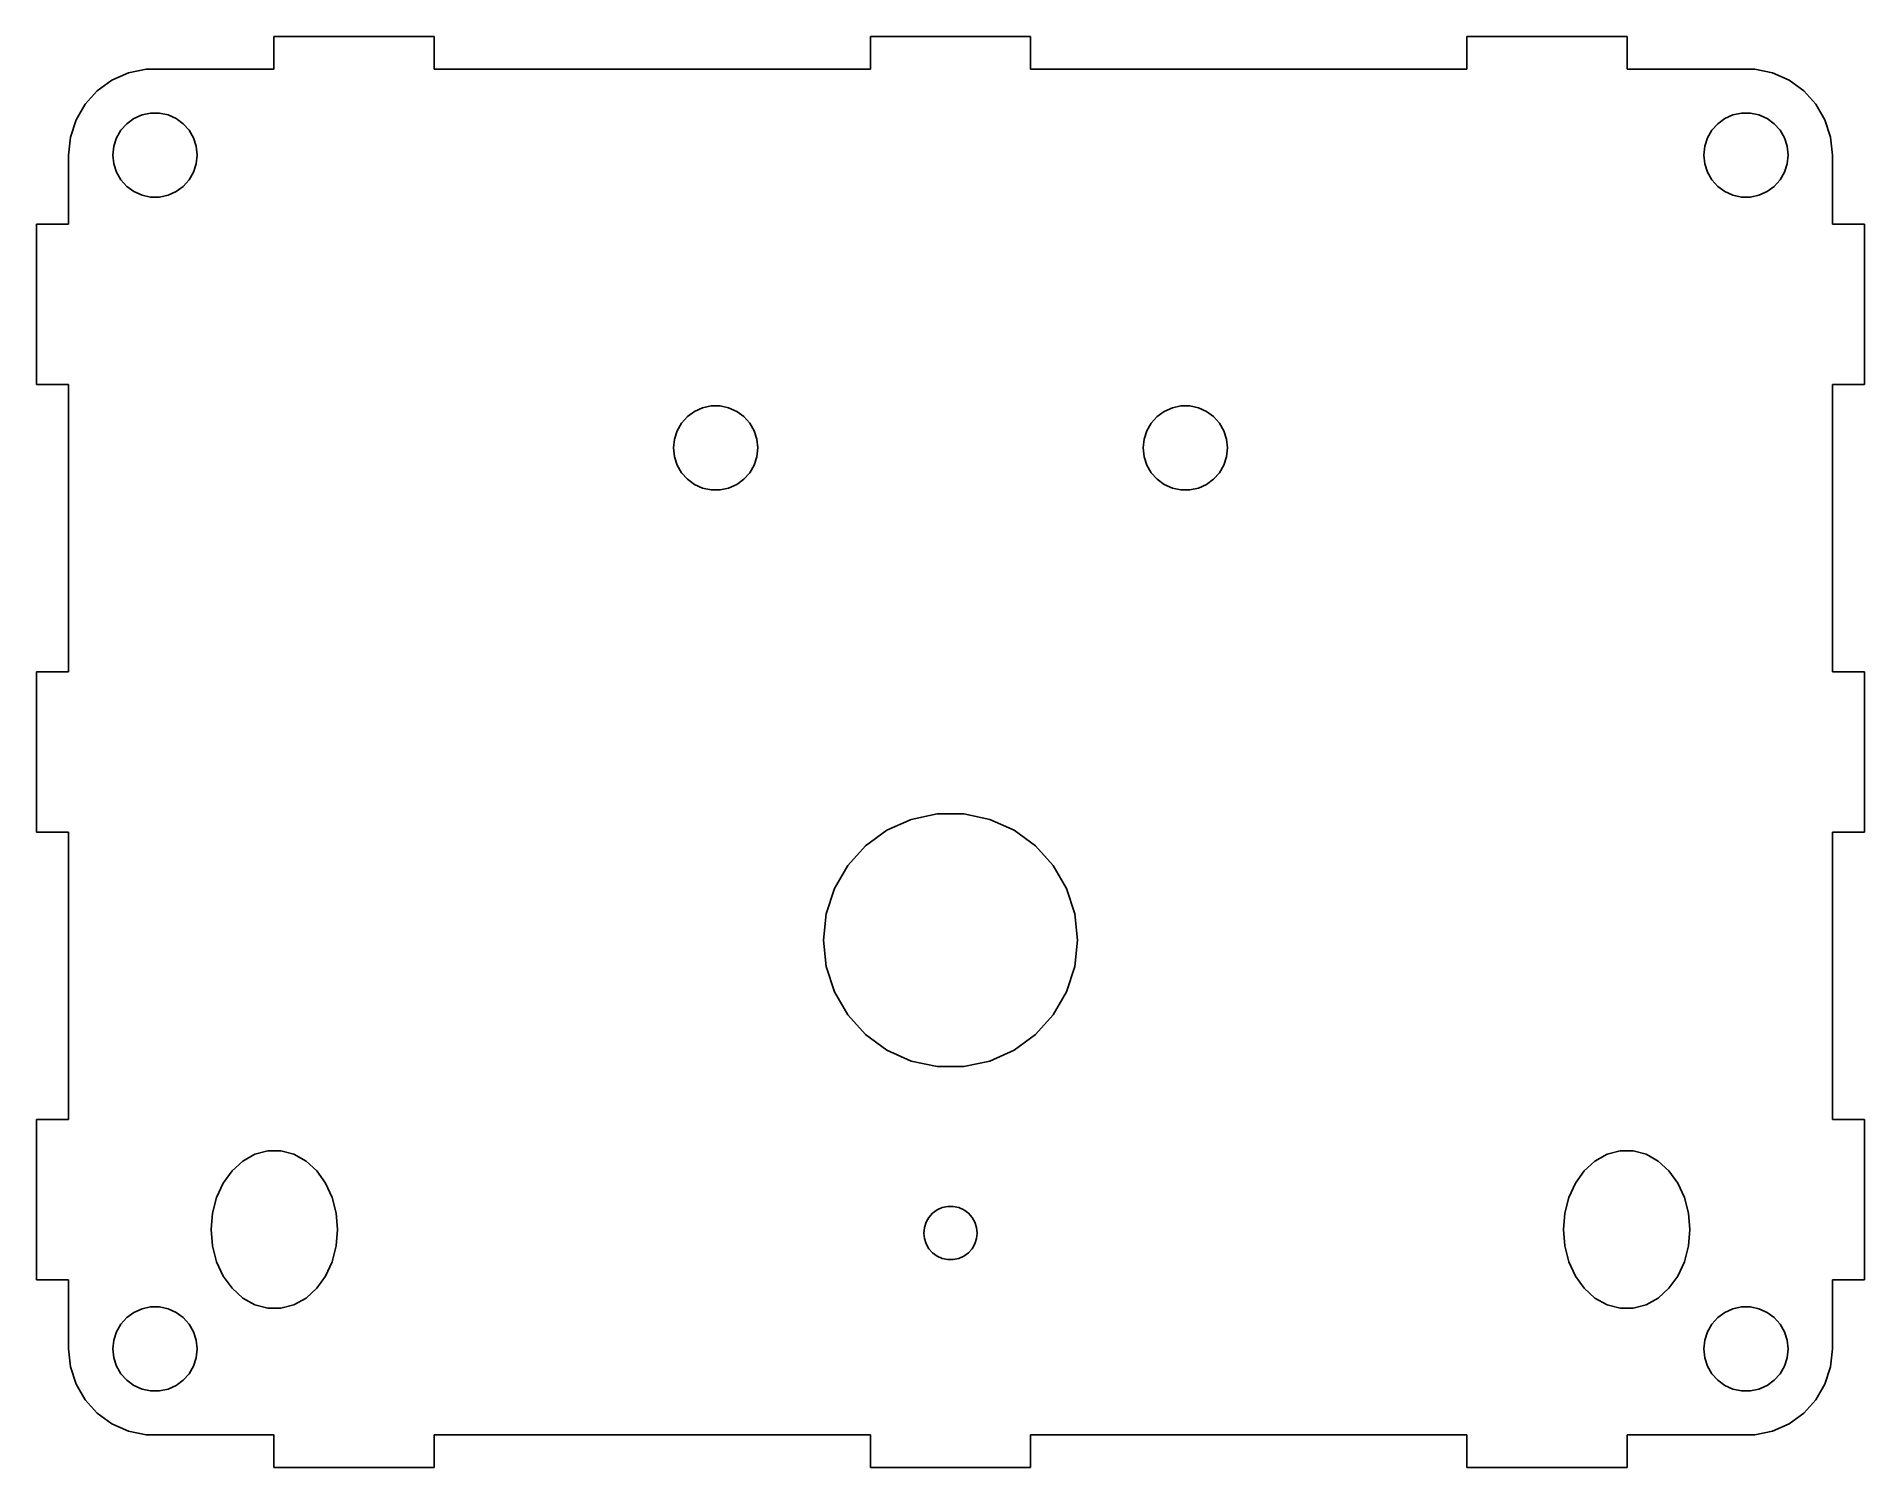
# Model space of a CAD drawing. Header units: metres. Extents: x -86 to 86, y -95 to 39.
import ezdxf

# ---------------------------------------------------------------- set-up
doc = ezdxf.new("R2010")
doc.units = ezdxf.units.M

msp = doc.modelspace()

# ---------------------------------------------------------------- linework, layer by layer
for p, q in [((-48.375, 38.525), (-63.375, 38.525)), ((-63.375, 38.525), (-63.375, 35.4806)), ((-48.375, 35.4806), (-48.375, 38.525)), ((7.5, 38.525), (-7.5, 38.525)), ((-7.5, 38.525), (-7.5, 35.4806)), ((7.5, 35.4806), (7.5, 38.525)), ((63.375, 38.525), (48.375, 38.525)), ((48.375, 38.525), (48.375, 35.4806)), ((63.375, 35.4806), (63.375, 38.525)), ((-78.55, 34.4398), (-79.92, 33.4445)), ((-77.003, 35.1286), (-78.55, 34.4398)), ((-75.3467, 35.4806), (-77.003, 35.1286)), ((-63.375, 35.4806), (-75.3467, 35.4806)), ((-7.5, 35.4806), (-48.375, 35.4806)), ((48.375, 35.4806), (7.5, 35.4806)), ((75.3467, 35.4806), (63.375, 35.4806)), ((77.003, 35.1286), (75.3467, 35.4806)), ((78.55, 34.4398), (77.003, 35.1286)), ((79.92, 33.4445), (78.55, 34.4398)), ((-79.92, 33.4445), (-81.053, 32.1861)), ((81.053, 32.1861), (79.92, 33.4445)), ((-81.053, 32.1861), (-81.8997, 30.7196)), ((-77.1431, 30.3604), (-76.475, 30.8458)), ((-76.475, 30.8458), (-75.7206, 31.1817)), ((-75.7206, 31.1817), (-74.9129, 31.3533)), ((-74.9129, 31.3533), (-74.0871, 31.3533)), ((-74.0871, 31.3533), (-73.2794, 31.1817)), ((-73.2794, 31.1817), (-72.525, 30.8458)), ((-72.525, 30.8458), (-71.8569, 30.3604)), ((71.8569, 30.3604), (72.525, 30.8458)), ((72.525, 30.8458), (73.2794, 31.1817)), ((73.2794, 31.1817), (74.0871, 31.3533)), ((74.0871, 31.3533), (74.9129, 31.3533)), ((74.9129, 31.3533), (75.7206, 31.1817)), ((75.7206, 31.1817), (76.475, 30.8458)), ((76.475, 30.8458), (77.1431, 30.3604)), ((81.8997, 30.7196), (81.053, 32.1861)), ((-82.423, 29.1091), (-82.6, 27.425)), ((-81.8997, 30.7196), (-82.423, 29.1091)), ((-78.1085, 29.0316), (-77.6956, 29.7467)), ((-77.6956, 29.7467), (-77.1431, 30.3604)), ((-71.8569, 30.3604), (-71.3044, 29.7467)), ((-71.3044, 29.7467), (-70.8915, 29.0316)), ((70.8915, 29.0316), (71.3044, 29.7467)), ((71.3044, 29.7467), (71.8569, 30.3604)), ((77.1431, 30.3604), (77.6956, 29.7467)), ((77.6956, 29.7467), (78.1085, 29.0316)), ((82.423, 29.1091), (81.8997, 30.7196)), ((82.6, 27.425), (82.423, 29.1091)), ((-82.6, 27.425), (-82.6, 20.95)), ((-78.45, 27.425), (-78.3637, 28.2462)), ((-78.3637, 26.6037), (-78.45, 27.425)), ((-78.3637, 28.2462), (-78.1085, 29.0316)), ((-70.8915, 29.0316), (-70.6363, 28.2462)), ((-70.6363, 28.2462), (-70.55, 27.425)), ((-70.55, 27.425), (-70.6363, 26.6037)), ((70.55, 27.425), (70.6363, 28.2462)), ((70.6363, 26.6037), (70.55, 27.425)), ((70.6363, 28.2462), (70.8915, 29.0316)), ((78.1085, 29.0316), (78.3637, 28.2462)), ((78.3637, 28.2462), (78.45, 27.425)), ((78.45, 27.425), (78.3637, 26.6037)), ((82.6, 20.95), (82.6, 27.425)), ((-78.1085, 25.8184), (-78.3637, 26.6037)), ((-77.6956, 25.1032), (-78.1085, 25.8184)), ((-70.8915, 25.8184), (-71.3044, 25.1032)), ((-70.6363, 26.6037), (-70.8915, 25.8184)), ((70.8915, 25.8184), (70.6363, 26.6037)), ((71.3044, 25.1032), (70.8915, 25.8184)), ((78.1085, 25.8184), (77.6956, 25.1032)), ((78.3637, 26.6037), (78.1085, 25.8184)), ((-77.1431, 24.4896), (-77.6956, 25.1032)), ((-76.475, 24.0042), (-77.1431, 24.4896)), ((-75.7206, 23.6683), (-76.475, 24.0042)), ((-72.525, 24.0042), (-73.2794, 23.6683)), ((-71.8569, 24.4896), (-72.525, 24.0042)), ((-71.3044, 25.1032), (-71.8569, 24.4896)), ((71.8569, 24.4896), (71.3044, 25.1032)), ((72.525, 24.0042), (71.8569, 24.4896)), ((73.2794, 23.6683), (72.525, 24.0042)), ((76.475, 24.0042), (75.7206, 23.6683)), ((77.1431, 24.4896), (76.475, 24.0042)), ((77.6956, 25.1032), (77.1431, 24.4896)), ((-74.9129, 23.4966), (-75.7206, 23.6683)), ((-74.0871, 23.4966), (-74.9129, 23.4966)), ((-73.2794, 23.6683), (-74.0871, 23.4966)), ((74.0871, 23.4966), (73.2794, 23.6683)), ((74.9129, 23.4966), (74.0871, 23.4966)), ((75.7206, 23.6683), (74.9129, 23.4966)), ((-82.6, 20.95), (-85.6, 20.95)), ((-85.6, 20.95), (-85.6, 5.95)), ((85.6, 20.95), (82.6, 20.95)), ((85.6, 5.95), (85.6, 20.95)), ((-85.6, 5.95), (-82.6, 5.95)), ((-82.6, 5.95), (-82.6, -20.975)), ((82.6, -20.975), (82.6, 5.95)), ((82.6, 5.95), (85.6, 5.95)), ((-23.975, 3.42079), (-23.2206, 3.75667)), ((-23.2206, 3.75667), (-22.4129, 3.92836)), ((-22.4129, 3.92836), (-21.5871, 3.92836)), ((-21.5871, 3.92836), (-20.7794, 3.75667)), ((-20.7794, 3.75667), (-20.025, 3.42079)), ((20.025, 3.42079), (20.7794, 3.75667)), ((20.7794, 3.75667), (21.5871, 3.92836)), ((21.5871, 3.92836), (22.4129, 3.92836)), ((22.4129, 3.92836), (23.2206, 3.75667)), ((23.2206, 3.75667), (23.975, 3.42079)), ((-25.6085, 1.6066), (-25.1956, 2.32175)), ((-25.1956, 2.32175), (-24.6431, 2.93541)), ((-24.6431, 2.93541), (-23.975, 3.42079)), ((-20.025, 3.42079), (-19.3569, 2.93541)), ((-19.3569, 2.93541), (-18.8044, 2.32175)), ((-18.8044, 2.32175), (-18.3915, 1.6066)), ((18.3915, 1.6066), (18.8044, 2.32175)), ((18.8044, 2.32175), (19.3569, 2.93541)), ((19.3569, 2.93541), (20.025, 3.42079)), ((23.975, 3.42079), (24.6431, 2.93541)), ((24.6431, 2.93541), (25.1956, 2.32175)), ((25.1956, 2.32175), (25.6085, 1.6066)), ((-25.95, 0), (-25.8637, 0.821243)), ((-25.8637, -0.821243), (-25.95, 0)), ((-25.8637, 0.821243), (-25.6085, 1.6066)), ((-18.3915, 1.6066), (-18.1363, 0.821243)), ((-18.1363, 0.821243), (-18.05, 0)), ((-18.05, 0), (-18.1363, -0.821243)), ((18.05, 0), (18.1363, 0.821243)), ((18.1363, -0.821243), (18.05, 0)), ((18.1363, 0.821243), (18.3915, 1.6066)), ((25.6085, 1.6066), (25.8637, 0.821243)), ((25.8637, 0.821243), (25.95, 0)), ((25.95, 0), (25.8637, -0.821243)), ((-25.6085, -1.6066), (-25.8637, -0.821243)), ((-25.1956, -2.32175), (-25.6085, -1.6066)), ((-18.3915, -1.6066), (-18.8044, -2.32175)), ((-18.1363, -0.821243), (-18.3915, -1.6066)), ((18.3915, -1.6066), (18.1363, -0.821243)), ((18.8044, -2.32175), (18.3915, -1.6066)), ((25.6085, -1.6066), (25.1956, -2.32175)), ((25.8637, -0.821243), (25.6085, -1.6066)), ((-24.6431, -2.93541), (-25.1956, -2.32175)), ((-23.975, -3.42079), (-24.6431, -2.93541)), ((-23.2206, -3.75667), (-23.975, -3.42079)), ((-20.025, -3.42079), (-20.7794, -3.75667)), ((-19.3569, -2.93541), (-20.025, -3.42079)), ((-18.8044, -2.32175), (-19.3569, -2.93541)), ((19.3569, -2.93541), (18.8044, -2.32175)), ((20.025, -3.42079), (19.3569, -2.93541)), ((20.7794, -3.75667), (20.025, -3.42079)), ((23.975, -3.42079), (23.2206, -3.75667)), ((24.6431, -2.93541), (23.975, -3.42079)), ((25.1956, -2.32175), (24.6431, -2.93541)), ((-22.4129, -3.92836), (-23.2206, -3.75667)), ((-21.5871, -3.92836), (-22.4129, -3.92836)), ((-20.7794, -3.75667), (-21.5871, -3.92836)), ((21.5871, -3.92836), (20.7794, -3.75667)), ((22.4129, -3.92836), (21.5871, -3.92836)), ((23.2206, -3.75667), (22.4129, -3.92836)), ((-82.6, -20.975), (-85.6, -20.975)), ((-85.6, -20.975), (-85.6, -35.975)), ((85.6, -20.975), (82.6, -20.975)), ((85.6, -35.975), (85.6, -20.975)), ((-7.96265, -37.2566), (-5.95, -35.7943)), ((-5.95, -35.7943), (-3.67729, -34.7824)), ((-3.67729, -34.7824), (-1.24388, -34.2652)), ((-1.24388, -34.2652), (1.24388, -34.2652)), ((1.24388, -34.2652), (3.67729, -34.7824)), ((3.67729, -34.7824), (5.95, -35.7943)), ((5.95, -35.7943), (7.96265, -37.2566)), ((-85.6, -35.975), (-82.6, -35.975)), ((-82.6, -35.975), (-82.6, -62.9)), ((-9.62729, -39.1053), (-7.96265, -37.2566)), ((7.96265, -37.2566), (9.62729, -39.1053)), ((82.6, -62.9), (82.6, -35.975)), ((82.6, -35.975), (85.6, -35.975)), ((-10.8712, -41.2598), (-9.62729, -39.1053)), ((9.62729, -39.1053), (10.8712, -41.2598)), ((-11.64, -43.6258), (-10.8712, -41.2598)), ((10.8712, -41.2598), (11.64, -43.6258)), ((-11.9, -46.1), (-11.64, -43.6258)), ((11.64, -43.6258), (11.9, -46.1)), ((-11.64, -48.5741), (-11.9, -46.1)), ((11.9, -46.1), (11.64, -48.5741)), ((-10.8712, -50.9402), (-11.64, -48.5741)), ((11.64, -48.5741), (10.8712, -50.9402)), ((-9.62729, -53.0946), (-10.8712, -50.9402)), ((10.8712, -50.9402), (9.62729, -53.0946)), ((-7.96265, -54.9434), (-9.62729, -53.0946)), ((9.62729, -53.0946), (7.96265, -54.9434)), ((-5.95, -56.4057), (-7.96265, -54.9434)), ((-3.67729, -57.4176), (-5.95, -56.4057)), ((5.95, -56.4057), (3.67729, -57.4176)), ((7.96265, -54.9434), (5.95, -56.4057)), ((-1.24388, -57.9348), (-3.67729, -57.4176)), ((1.24388, -57.9348), (-1.24388, -57.9348)), ((3.67729, -57.4176), (1.24388, -57.9348)), ((-82.6, -62.9), (-85.6, -62.9)), ((-85.6, -62.9), (-85.6, -77.9)), ((85.6, -62.9), (82.6, -62.9)), ((85.6, -77.9), (85.6, -62.9)), ((-66.2875, -66.781), (-65.1559, -66.1512)), ((-65.1559, -66.1512), (-63.9443, -65.8293)), ((-63.9443, -65.8293), (-62.7057, -65.8293)), ((-62.7057, -65.8293), (-61.4941, -66.1512)), ((-61.4941, -66.1512), (-60.3625, -66.781)), ((60.3625, -66.781), (61.4941, -66.1512)), ((61.4941, -66.1512), (62.7057, -65.8293)), ((62.7057, -65.8293), (63.9443, -65.8293)), ((63.9443, -65.8293), (65.1559, -66.1512)), ((65.1559, -66.1512), (66.2875, -66.781)), ((-68.1184, -68.8417), (-67.2896, -67.6911)), ((-67.2896, -67.6911), (-66.2875, -66.781)), ((-60.3625, -66.781), (-59.3604, -67.6911)), ((-59.3604, -67.6911), (-58.5316, -68.8417)), ((58.5316, -68.8417), (59.3604, -67.6911)), ((59.3604, -67.6911), (60.3625, -66.781)), ((66.2875, -66.781), (67.2896, -67.6911)), ((67.2896, -67.6911), (68.1184, -68.8417)), ((-69.1205, -71.6552), (-68.7377, -70.1826)), ((-68.7377, -70.1826), (-68.1184, -68.8417)), ((-58.5316, -68.8417), (-57.9122, -70.1826)), ((-57.9122, -70.1826), (-57.5295, -71.6552)), ((57.5295, -71.6552), (57.9122, -70.1826)), ((57.9122, -70.1826), (58.5316, -68.8417)), ((68.1184, -68.8417), (68.7377, -70.1826)), ((68.7377, -70.1826), (69.1205, -71.6552)), ((-69.25, -73.195), (-69.1205, -71.6552)), ((-57.5295, -71.6552), (-57.4, -73.195)), ((-2.02254, -72.0555), (-1.67282, -71.6671)), ((-1.67282, -71.6671), (-1.24998, -71.3599)), ((-1.24998, -71.3599), (-0.772537, -71.1474)), ((-0.772537, -71.1474), (-0.261307, -71.0387)), ((-0.261307, -71.0387), (0.261307, -71.0387)), ((0.261307, -71.0387), (0.772537, -71.1474)), ((0.772537, -71.1474), (1.25, -71.3599)), ((1.25, -71.3599), (1.67282, -71.6671)), ((1.67282, -71.6671), (2.02254, -72.0555)), ((57.4, -73.195), (57.5295, -71.6552)), ((69.1205, -71.6552), (69.25, -73.195)), ((-69.1205, -74.7348), (-69.25, -73.195)), ((-57.4, -73.195), (-57.5295, -74.7348)), ((-2.5, -73.525), (-2.44536, -73.0052)), ((-2.44536, -74.0448), (-2.5, -73.525)), ((-2.44536, -73.0052), (-2.28386, -72.5081)), ((-2.28386, -72.5081), (-2.02254, -72.0555)), ((2.02254, -72.0555), (2.28386, -72.5081)), ((2.28386, -72.5081), (2.44536, -73.0052)), ((2.44536, -73.0052), (2.5, -73.525)), ((2.5, -73.525), (2.44536, -74.0448)), ((57.5295, -74.7348), (57.4, -73.195)), ((69.25, -73.195), (69.1205, -74.7348)), ((-68.7377, -76.2074), (-69.1205, -74.7348)), ((-57.5295, -74.7348), (-57.9122, -76.2074)), ((-2.28386, -74.5418), (-2.44536, -74.0448)), ((-2.02254, -74.9945), (-2.28386, -74.5418)), ((-1.67282, -75.3829), (-2.02254, -74.9945)), ((2.02254, -74.9945), (1.67282, -75.3829)), ((2.28386, -74.5418), (2.02254, -74.9945)), ((2.44536, -74.0448), (2.28386, -74.5418)), ((57.9122, -76.2074), (57.5295, -74.7348)), ((69.1205, -74.7348), (68.7377, -76.2074)), ((-68.1184, -77.5483), (-68.7377, -76.2074)), ((-57.9122, -76.2074), (-58.5316, -77.5483)), ((-1.25, -75.6901), (-1.67282, -75.3829)), ((-0.772537, -75.9026), (-1.25, -75.6901)), ((-0.261307, -76.0113), (-0.772537, -75.9026)), ((0.261307, -76.0113), (-0.261307, -76.0113)), ((0.772537, -75.9026), (0.261307, -76.0113)), ((1.25, -75.6901), (0.772537, -75.9026)), ((1.67282, -75.3829), (1.25, -75.6901)), ((58.5316, -77.5483), (57.9122, -76.2074)), ((68.7377, -76.2074), (68.1184, -77.5483)), ((-85.6, -77.9), (-82.6, -77.9)), ((-82.6, -77.9), (-82.6, -84.375)), ((-67.2896, -78.6989), (-68.1184, -77.5483)), ((-66.2875, -79.609), (-67.2896, -78.6989)), ((-59.3604, -78.6989), (-60.3625, -79.609)), ((-58.5316, -77.5483), (-59.3604, -78.6989)), ((59.3604, -78.6989), (58.5316, -77.5483)), ((60.3625, -79.609), (59.3604, -78.6989)), ((67.2896, -78.6989), (66.2875, -79.609)), ((68.1184, -77.5483), (67.2896, -78.6989)), ((82.6, -84.375), (82.6, -77.9)), ((82.6, -77.9), (85.6, -77.9)), ((-75.7206, -80.6183), (-74.9129, -80.4466)), ((-74.9129, -80.4466), (-74.0871, -80.4466)), ((-74.0871, -80.4466), (-73.2794, -80.6183)), ((-65.1559, -80.2388), (-66.2875, -79.609)), ((-63.9443, -80.5607), (-65.1559, -80.2388)), ((-61.4941, -80.2388), (-62.7057, -80.5607)), ((-60.3625, -79.609), (-61.4941, -80.2388)), ((61.4941, -80.2388), (60.3625, -79.609)), ((62.7057, -80.5607), (61.4941, -80.2388)), ((65.1559, -80.2388), (63.9443, -80.5607)), ((66.2875, -79.609), (65.1559, -80.2388)), ((73.2794, -80.6183), (74.0871, -80.4466)), ((74.0871, -80.4466), (74.9129, -80.4466)), ((74.9129, -80.4466), (75.7206, -80.6183)), ((-78.1085, -82.7684), (-77.6956, -82.0532)), ((-77.6956, -82.0532), (-77.1431, -81.4396)), ((-77.1431, -81.4396), (-76.475, -80.9542)), ((-76.475, -80.9542), (-75.7206, -80.6183)), ((-73.2794, -80.6183), (-72.525, -80.9542)), ((-72.525, -80.9542), (-71.8569, -81.4396)), ((-71.8569, -81.4396), (-71.3044, -82.0532)), ((-71.3044, -82.0532), (-70.8915, -82.7684)), ((-62.7057, -80.5607), (-63.9443, -80.5607)), ((63.9443, -80.5607), (62.7057, -80.5607)), ((70.8915, -82.7684), (71.3044, -82.0532)), ((71.3044, -82.0532), (71.8569, -81.4396)), ((71.8569, -81.4396), (72.525, -80.9542)), ((72.525, -80.9542), (73.2794, -80.6183)), ((75.7206, -80.6183), (76.475, -80.9542)), ((76.475, -80.9542), (77.1431, -81.4396)), ((77.1431, -81.4396), (77.6956, -82.0532)), ((77.6956, -82.0532), (78.1085, -82.7684)), ((-78.45, -84.375), (-78.3637, -83.5537)), ((-78.3637, -83.5537), (-78.1085, -82.7684)), ((-70.8915, -82.7684), (-70.6363, -83.5537)), ((-70.6363, -83.5537), (-70.55, -84.375)), ((70.55, -84.375), (70.6363, -83.5537)), ((70.6363, -83.5537), (70.8915, -82.7684)), ((78.1085, -82.7684), (78.3637, -83.5537)), ((78.3637, -83.5537), (78.45, -84.375)), ((-82.6, -84.375), (-82.423, -86.0591)), ((-78.3637, -85.1962), (-78.45, -84.375)), ((-78.1085, -85.9816), (-78.3637, -85.1962)), ((-70.6363, -85.1962), (-70.8915, -85.9816)), ((-70.55, -84.375), (-70.6363, -85.1962)), ((70.6363, -85.1962), (70.55, -84.375)), ((70.8915, -85.9816), (70.6363, -85.1962)), ((78.3637, -85.1962), (78.1085, -85.9816)), ((78.45, -84.375), (78.3637, -85.1962)), ((82.423, -86.0591), (82.6, -84.375)), ((-82.423, -86.0591), (-81.8997, -87.6696)), ((-77.6956, -86.6967), (-78.1085, -85.9816)), ((-77.1431, -87.3104), (-77.6956, -86.6967)), ((-76.475, -87.7958), (-77.1431, -87.3104)), ((-71.8569, -87.3104), (-72.525, -87.7958)), ((-71.3044, -86.6967), (-71.8569, -87.3104)), ((-70.8915, -85.9816), (-71.3044, -86.6967)), ((71.3044, -86.6967), (70.8915, -85.9816)), ((71.8569, -87.3104), (71.3044, -86.6967)), ((72.525, -87.7958), (71.8569, -87.3104)), ((77.1431, -87.3104), (76.475, -87.7958)), ((77.6956, -86.6967), (77.1431, -87.3104)), ((78.1085, -85.9816), (77.6956, -86.6967)), ((81.8997, -87.6696), (82.423, -86.0591)), ((-81.8997, -87.6696), (-81.053, -89.1361)), ((-75.7206, -88.1317), (-76.475, -87.7958)), ((-74.9129, -88.3034), (-75.7206, -88.1317)), ((-74.0871, -88.3034), (-74.9129, -88.3034)), ((-73.2794, -88.1317), (-74.0871, -88.3034)), ((-72.525, -87.7958), (-73.2794, -88.1317)), ((73.2794, -88.1317), (72.525, -87.7958)), ((74.0871, -88.3034), (73.2794, -88.1317)), ((74.9129, -88.3034), (74.0871, -88.3034)), ((75.7206, -88.1317), (74.9129, -88.3034)), ((76.475, -87.7958), (75.7206, -88.1317)), ((81.053, -89.1361), (81.8997, -87.6696)), ((-81.053, -89.1361), (-79.92, -90.3945)), ((-79.92, -90.3945), (-78.55, -91.3898)), ((78.55, -91.3898), (79.92, -90.3945)), ((79.92, -90.3945), (81.053, -89.1361)), ((-78.55, -91.3898), (-77.003, -92.0786)), ((-77.003, -92.0786), (-75.3467, -92.4306)), ((-75.3467, -92.4306), (-63.375, -92.4306)), ((-63.375, -92.4306), (-63.375, -95.475)), ((-48.375, -92.4306), (-7.5, -92.4306)), ((-48.375, -95.475), (-48.375, -92.4306)), ((-7.5, -92.4306), (-7.5, -95.475)), ((7.5, -95.475), (7.5, -92.4306)), ((7.5, -92.4306), (48.375, -92.4306)), ((48.375, -92.4306), (48.375, -95.475)), ((63.375, -95.475), (63.375, -92.4306)), ((63.375, -92.4306), (75.3467, -92.4306)), ((75.3467, -92.4306), (77.003, -92.0786)), ((77.003, -92.0786), (78.55, -91.3898)), ((-63.375, -95.475), (-48.375, -95.475)), ((-7.5, -95.475), (7.5, -95.475)), ((48.375, -95.475), (63.375, -95.475))]:
    msp.add_line(p, q)

doc.saveas('drawing.dxf')
